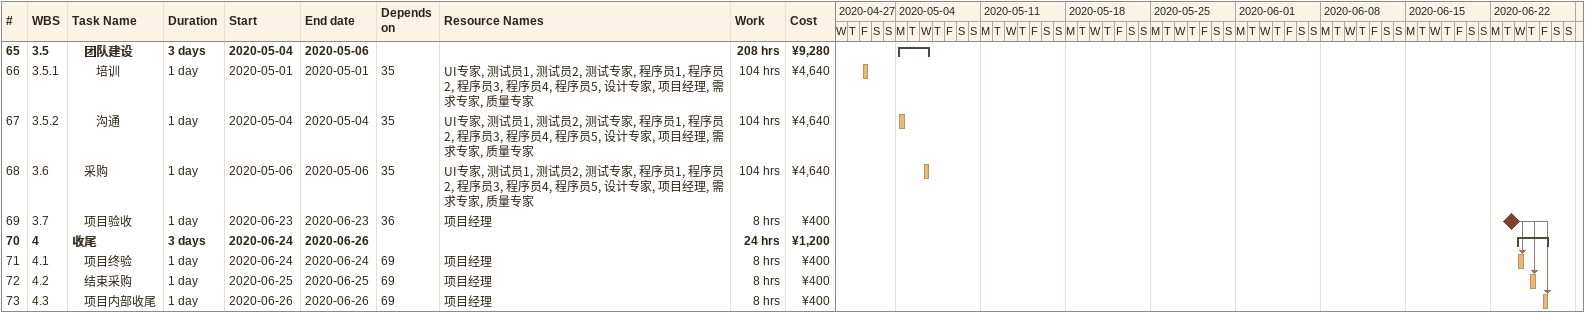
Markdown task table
| ID | WBS | Task | Duration | Start | Finish | Predecessors | Resources | Work (h) | Cost (¥) |
|---|---|---|---|---|---|---|---|---|---|
| 65 | 3.5 | **团队建设** | 3d | 2020-05-04 | 2020-05-06 |  |  | 208 | 9280 |
| 66 | 3.5.1 | 培训 | 1d | 2020-05-01 | 2020-05-01 | 35 | UI专家, 测试员1, 测试员2, 测试专家, 程序员1, 程序员2, 程序员3, 程序员4, 程序员5, 设计专家, 项目经理, 需求专家, 质量专家 | 104 | 4640 |
| 67 | 3.5.2 | 沟通 | 1d | 2020-05-04 | 2020-05-04 | 35 | UI专家, 测试员1, 测试员2, 测试专家, 程序员1, 程序员2, 程序员3, 程序员4, 程序员5, 设计专家, 项目经理, 需求专家, 质量专家 | 104 | 4640 |
| 68 | 3.6 | 采购 | 1d | 2020-05-06 | 2020-05-06 | 35 | UI专家, 测试员1, 测试员2, 测试专家, 程序员1, 程序员2, 程序员3, 程序员4, 程序员5, 设计专家, 项目经理, 需求专家, 质量专家 | 104 | 4640 |
| 69 | 3.7 | 项目验收 | 1d | 2020-06-23 | 2020-06-23 | 36 | 项目经理 | 8 | 400 |
| 70 | 4 | **收尾** | 3d | 2020-06-24 | 2020-06-26 |  |  | 24 | 1200 |
| 71 | 4.1 | 项目终验 | 1d | 2020-06-24 | 2020-06-24 | 69 | 项目经理 | 8 | 400 |
| 72 | 4.2 | 结束采购 | 1d | 2020-06-25 | 2020-06-25 | 69 | 项目经理 | 8 | 400 |
| 73 | 4.3 | 项目内部收尾 | 1d | 2020-06-26 | 2020-06-26 | 69 | 项目经理 | 8 | 400 |
